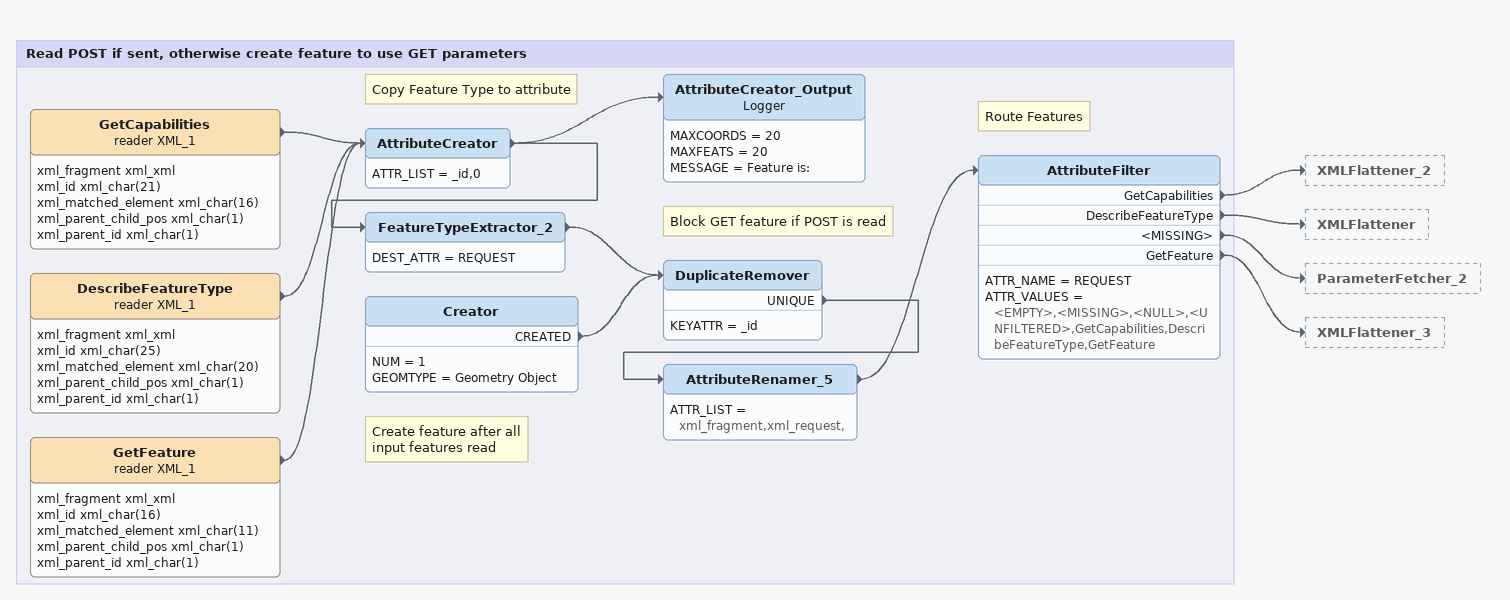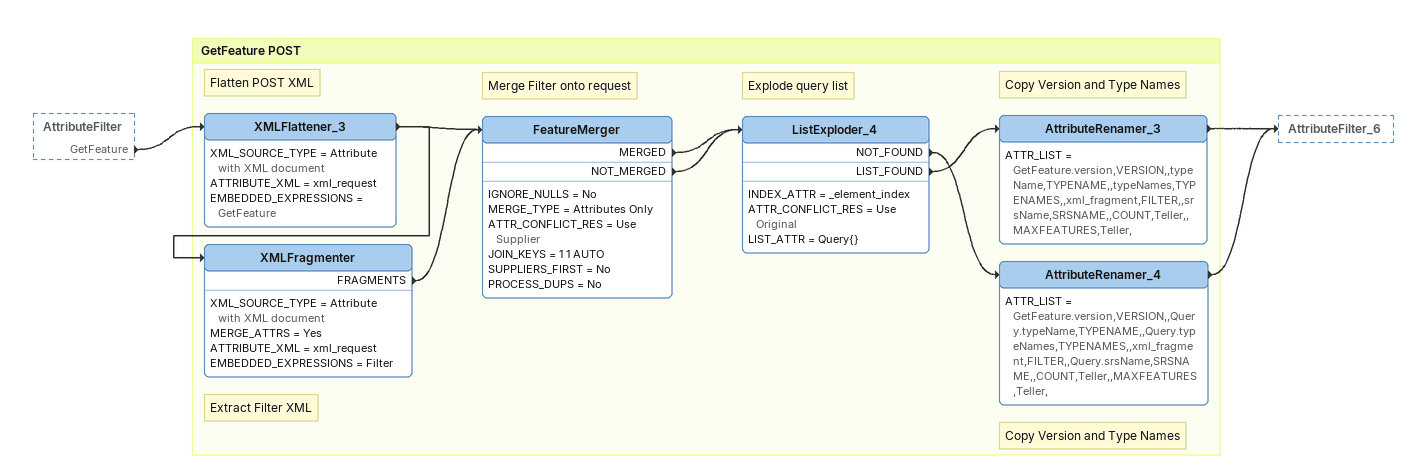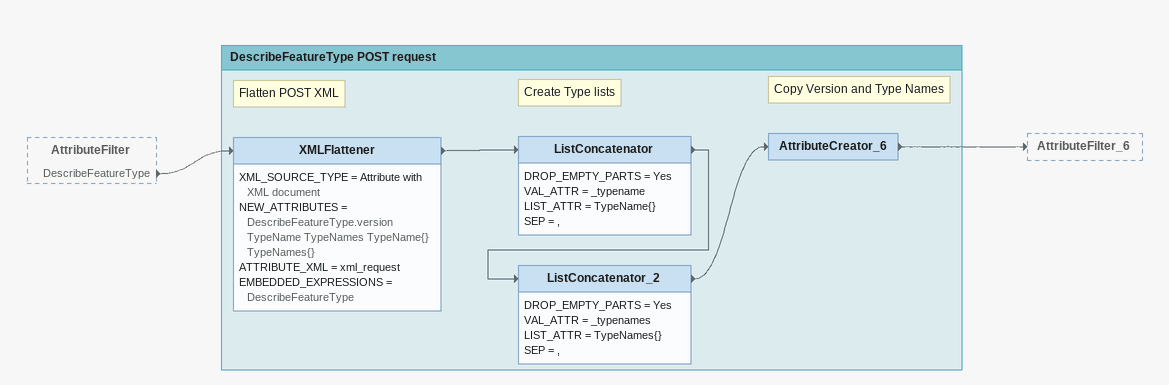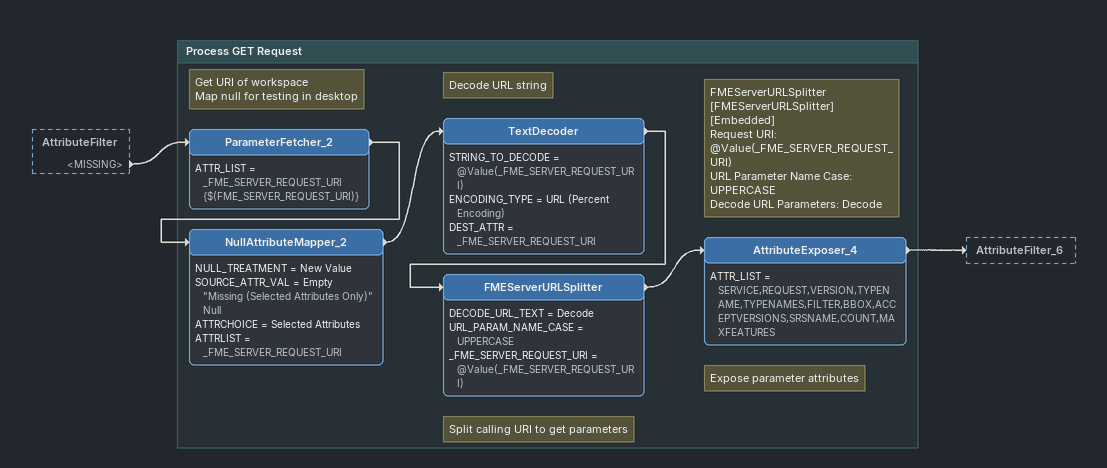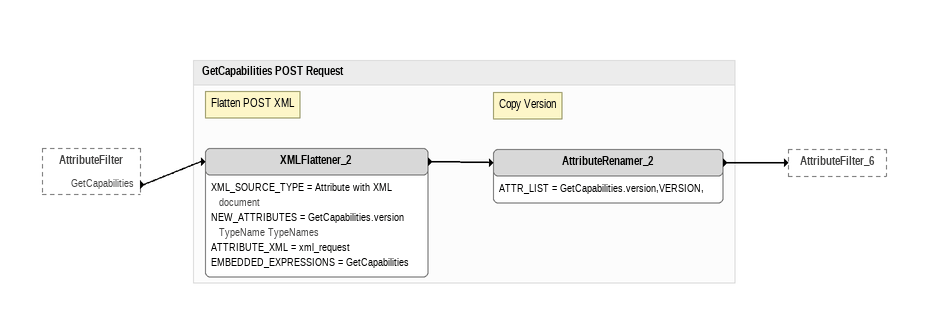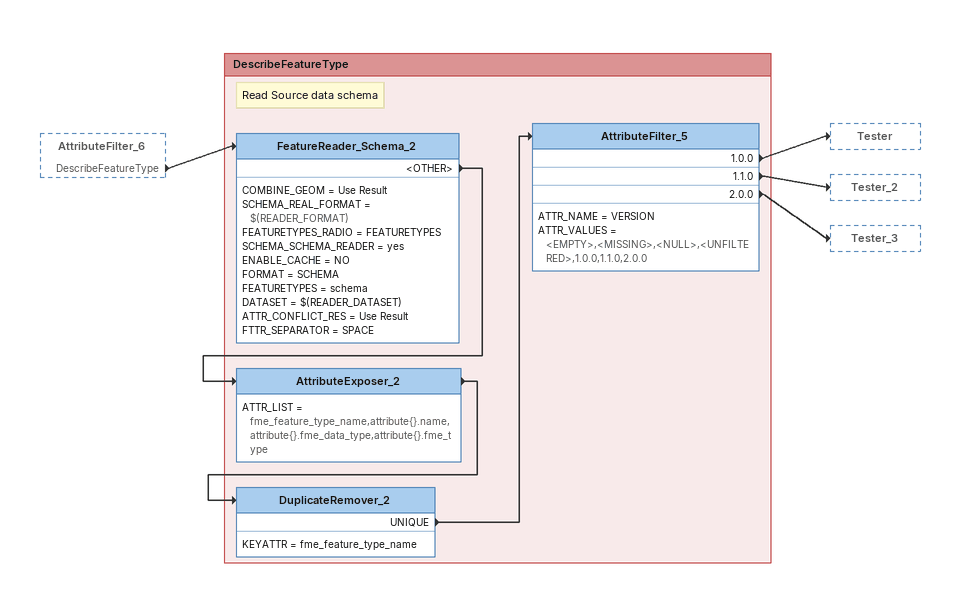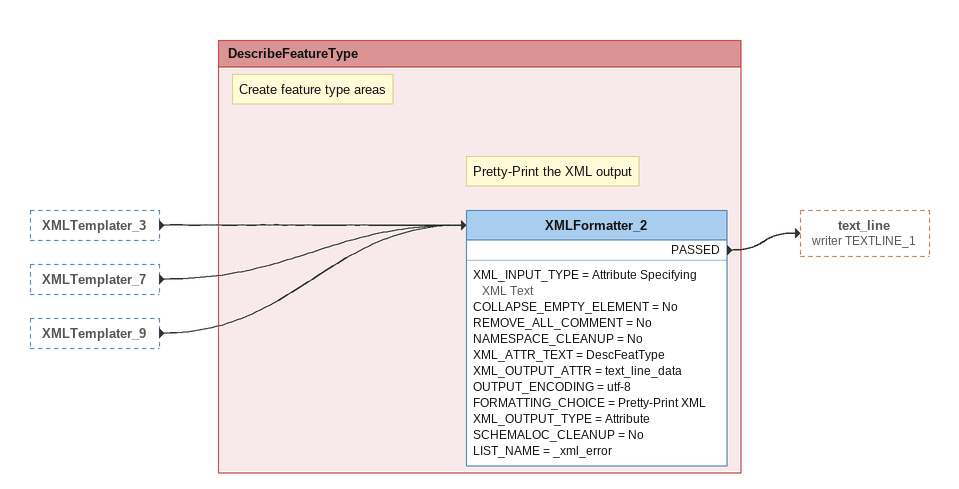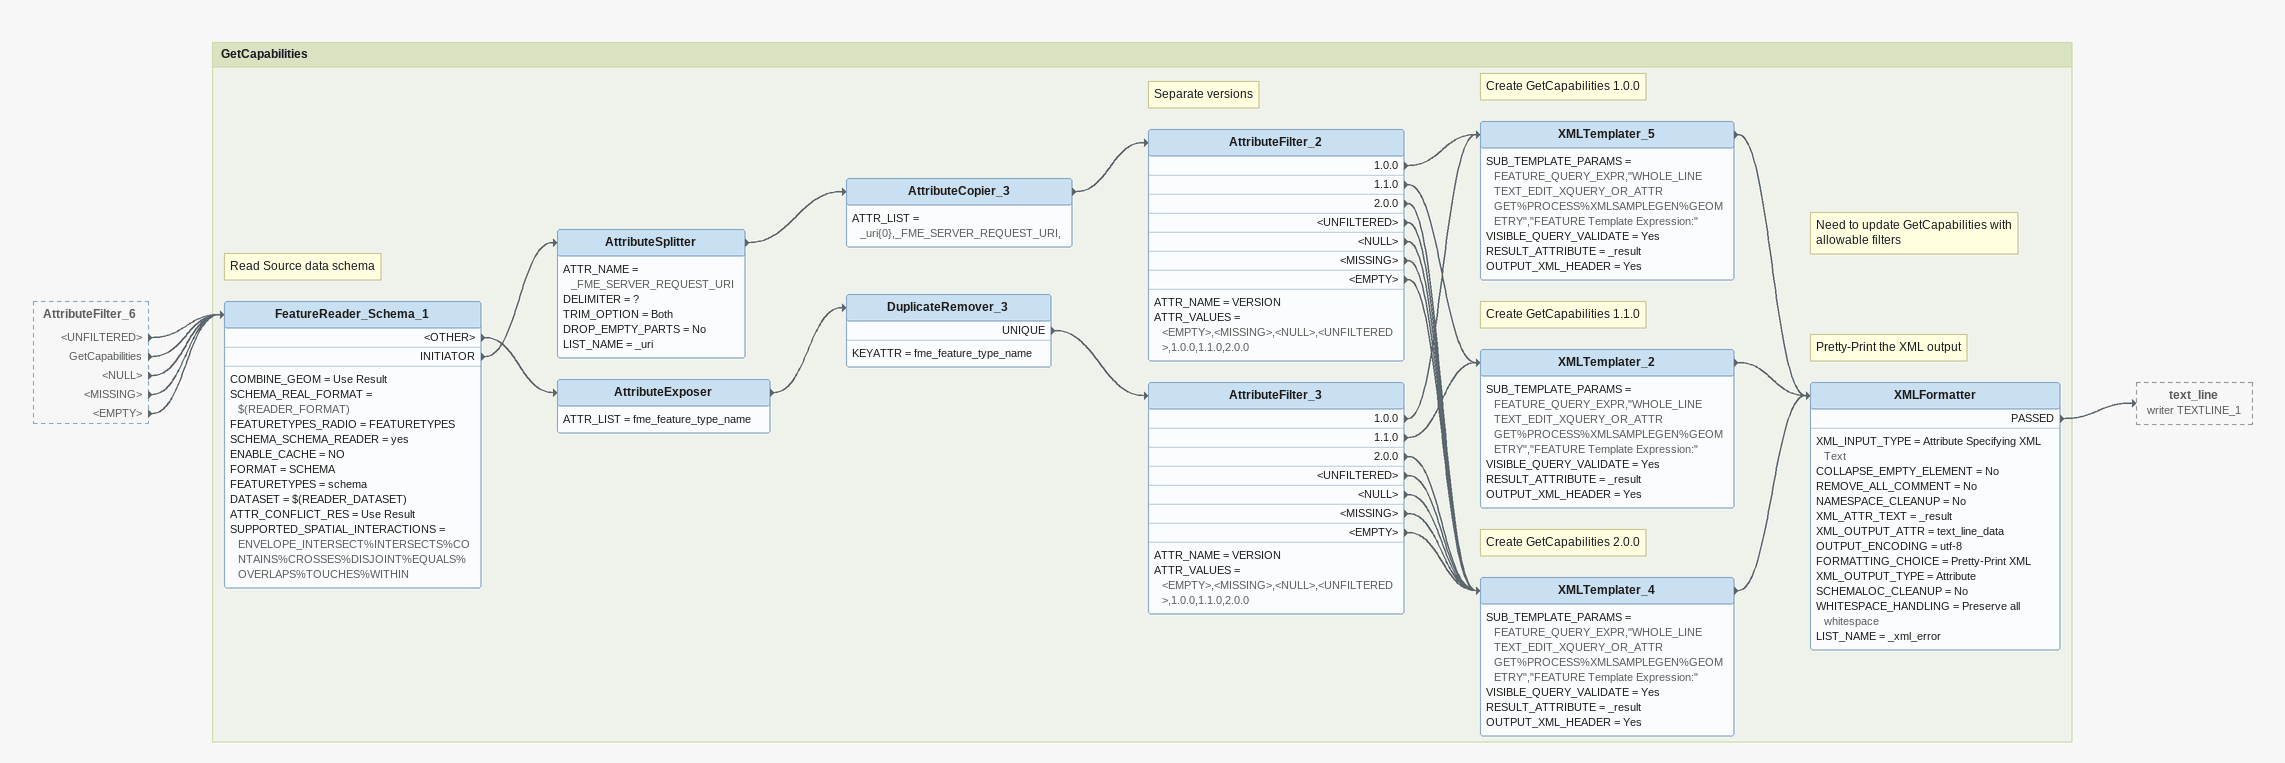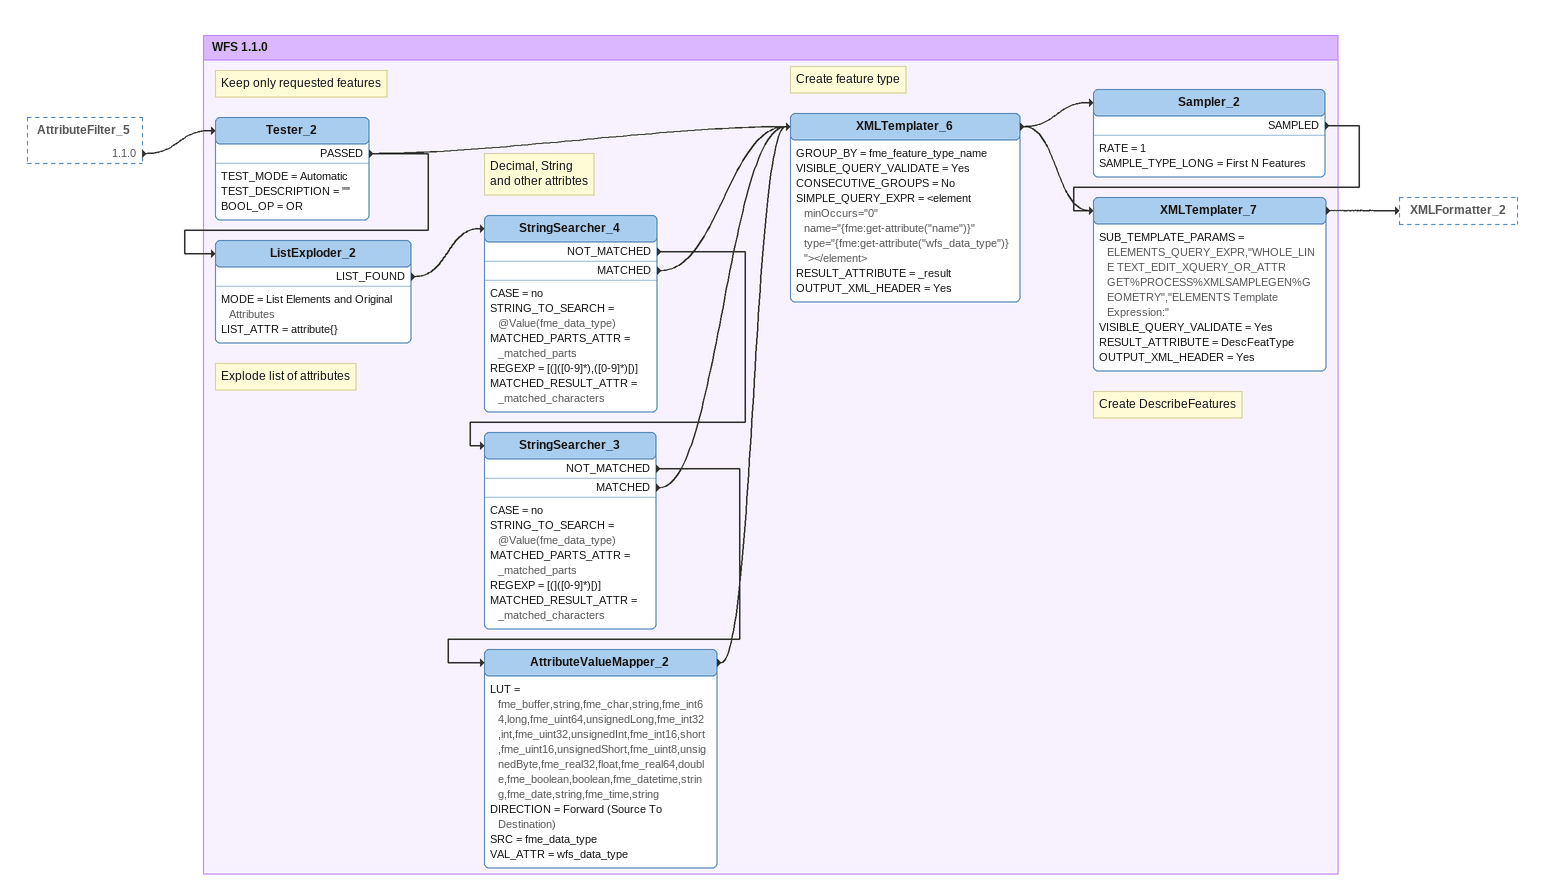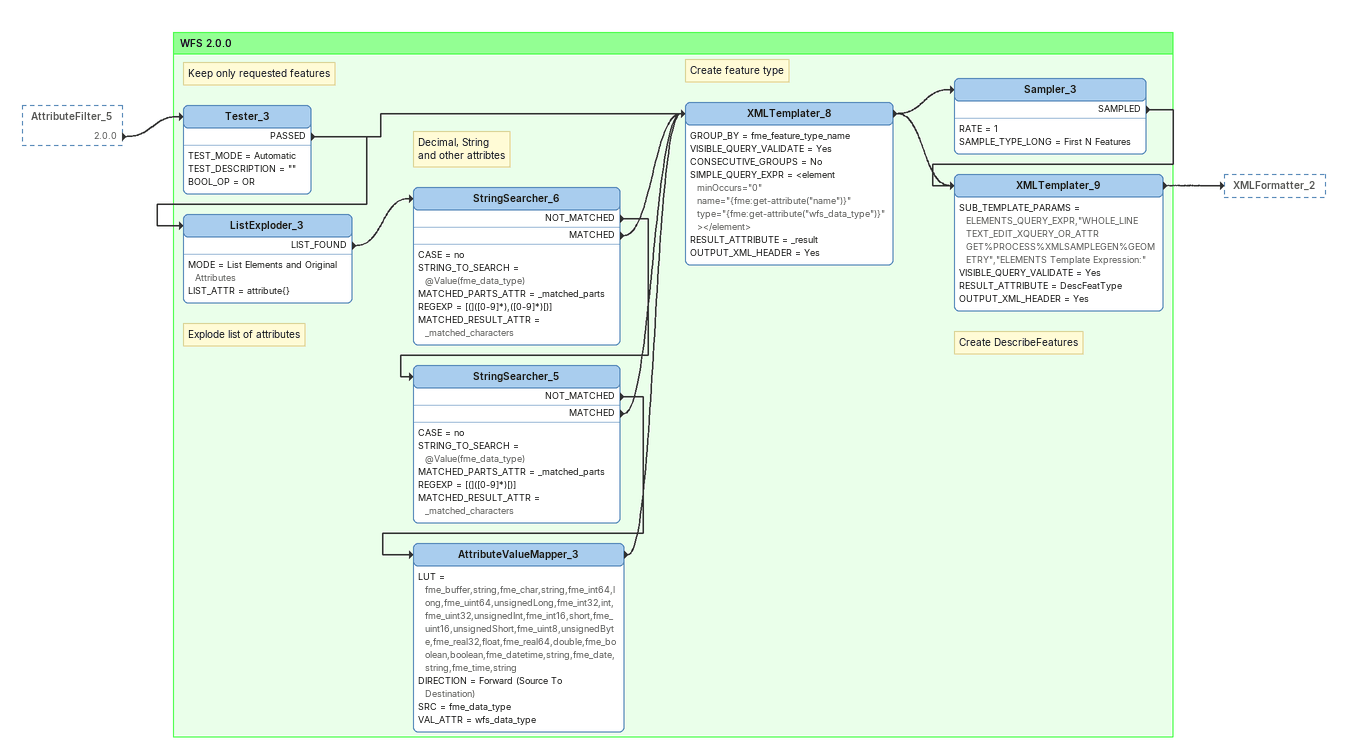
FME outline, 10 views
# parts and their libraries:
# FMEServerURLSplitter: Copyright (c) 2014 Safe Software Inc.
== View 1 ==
Bookmark: Read POST if sent, otherwise create feature to use GET parameters
GetCapabilities (reader XML_1)
    attributes: xml_fragment xml_xml, xml_id xml_char(21), xml_matched_element xml_char(16), xml_parent_child_pos xml_char(1), xml_parent_id xml_char(1)
    -> AttributeCreator
DescribeFeatureType (reader XML_1)
    attributes: xml_fragment xml_xml, xml_id xml_char(25), xml_matched_element xml_char(20), xml_parent_child_pos xml_char(1), xml_parent_id xml_char(1)
    -> AttributeCreator
GetFeature (reader XML_1)
    attributes: xml_fragment xml_xml, xml_id xml_char(16), xml_matched_element xml_char(11), xml_parent_child_pos xml_char(1), xml_parent_id xml_char(1)
    -> AttributeCreator
Note: Copy Feature Type to attribute
AttributeCreator
    ATTR_LIST = _id,0
    -> FeatureTypeExtractor_2
    -> AttributeCreator_Output
AttributeCreator_Output: Logger
    MAXCOORDS = 20
    MAXFEATS = 20
    MESSAGE = Feature is:
FeatureTypeExtractor_2
    DEST_ATTR = REQUEST
    -> DuplicateRemover
Note: Create feature after all / input features read
Creator
    NUM = 1
    GEOMTYPE = Geometry Object
    CREATED -> DuplicateRemover
Note: Block GET feature if POST is read
DuplicateRemover
    KEYATTR = _id
    UNIQUE -> AttributeRenamer_5
AttributeRenamer_5
    ATTR_LIST = xml_fragment,xml_request,
    -> AttributeFilter
Note: Route Features
AttributeFilter
    ATTR_NAME = REQUEST
    ATTR_VALUES = <EMPTY>,<MISSING>,<NULL>,<UNFILTERED>,GetCapabilities,DescribeFeatureType,GetFeature
    GetCapabilities -> XMLFlattener_2
    DescribeFeatureType -> XMLFlattener
    <MISSING> -> ParameterFetcher_2
    GetFeature -> XMLFlattener_3

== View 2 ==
AttributeFilter [outside]
    GetFeature -> XMLFlattener_3

Bookmark: GetFeature POST
Note: Flatten POST XML
XMLFlattener_3
    XML_SOURCE_TYPE = Attribute with XML document
    ATTRIBUTE_XML = xml_request
    EMBEDDED_EXPRESSIONS = GetFeature
    -> XMLFragmenter
    -> FeatureMerger
Note: Extract Filter XML
XMLFragmenter
    XML_SOURCE_TYPE = Attribute with XML document
    MERGE_ATTRS = Yes
    ATTRIBUTE_XML = xml_request
    EMBEDDED_EXPRESSIONS = Filter
    FRAGMENTS -> FeatureMerger
Note: Merge Filter onto request
FeatureMerger
    IGNORE_NULLS = No
    MERGE_TYPE = Attributes Only
    ATTR_CONFLICT_RES = Use Supplier
    JOIN_KEYS = 1 1 AUTO
    SUPPLIERS_FIRST = No
    PROCESS_DUPS = No
    MERGED -> ListExploder_4
    NOT_MERGED -> ListExploder_4
Note: Explode query list
ListExploder_4
    INDEX_ATTR = _element_index
    ATTR_CONFLICT_RES = Use Original
    LIST_ATTR = Query{}
    NOT_FOUND -> AttributeRenamer_4
    LIST_FOUND -> AttributeRenamer_3
Note: Copy Version and Type Names
AttributeRenamer_3
    ATTR_LIST = GetFeature.version,VERSION,,typeName,TYPENAME,,typeNames,TYPENAMES,,xml_fragment,FILTER,,srsName,SRSNAME,,COUNT,Teller,,MAXFEATURES,Teller,
    -> AttributeFilter_6
Note: Copy Version and Type Names
AttributeRenamer_4
    ATTR_LIST = GetFeature.version,VERSION,,Query.typeName,TYPENAME,,Query.typeNames,TYPENAMES,,xml_fragment,FILTER,,Query.srsName,SRSNAME,,COUNT,Teller,,MAXFEATURES,Teller,
    -> AttributeFilter_6

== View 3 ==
AttributeFilter [outside]
    DescribeFeatureType -> XMLFlattener

Bookmark: DescribeFeatureType POST request
Note: Flatten POST XML
XMLFlattener
    XML_SOURCE_TYPE = Attribute with XML document
    NEW_ATTRIBUTES = DescribeFeatureType.version TypeName TypeNames TypeName{} TypeNames{}
    ATTRIBUTE_XML = xml_request
    EMBEDDED_EXPRESSIONS = DescribeFeatureType
    -> ListConcatenator
Note: Create Type lists
ListConcatenator
    DROP_EMPTY_PARTS = Yes
    VAL_ATTR = _typename
    LIST_ATTR = TypeName{}
    SEP = ,
    -> ListConcatenator_2
ListConcatenator_2
    DROP_EMPTY_PARTS = Yes
    VAL_ATTR = _typenames
    LIST_ATTR = TypeNames{}
    SEP = ,
    -> AttributeCreator_6
Note: Copy Version and Type Names
AttributeCreator_6
    -> AttributeFilter_6

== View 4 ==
AttributeFilter [outside]
    <MISSING> -> ParameterFetcher_2

Bookmark: Process GET Request
Note: Get URI of workspace / Map null for testing in desktop
ParameterFetcher_2
    ATTR_LIST = _FME_SERVER_REQUEST_URI {$(FME_SERVER_REQUEST_URI)}
    -> NullAttributeMapper_2
NullAttributeMapper_2
    NULL_TREATMENT = New Value
    SOURCE_ATTR_VAL = Empty "Missing (Selected Attributes Only)" Null
    ATTRCHOICE = Selected Attributes
    ATTRLIST = _FME_SERVER_REQUEST_URI
    -> TextDecoder
Note: Decode URL string
TextDecoder
    STRING_TO_DECODE = @Value(_FME_SERVER_REQUEST_URI)
    ENCODING_TYPE = URL (Percent Encoding)
    DEST_ATTR = _FME_SERVER_REQUEST_URI
    -> FMEServerURLSplitter
Note: Split calling URI to get parameters
Note: FMEServerURLSplitter [FMEServerURLSplitter] / [Embedded] / Request URI: @Value(_FME_SERVER_REQUEST_URI) / URL Parameter Name Case: UPPERCASE / Decode URL Parameters: Decode
FMEServerURLSplitter
    DECODE_URL_TEXT = Decode
    URL_PARAM_NAME_CASE = UPPERCASE
    _FME_SERVER_REQUEST_URI = @Value(_FME_SERVER_REQUEST_URI)
    -> AttributeExposer_4
Note: Expose parameter attributes
AttributeExposer_4
    ATTR_LIST = SERVICE,REQUEST,VERSION,TYPENAME,TYPENAMES,FILTER,BBOX,ACCEPTVERSIONS,SRSNAME,COUNT,MAXFEATURES
    -> AttributeFilter_6

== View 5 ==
AttributeFilter [outside]
    GetCapabilities -> XMLFlattener_2

Bookmark: GetCapabilities POST Request
Note: Flatten POST XML
XMLFlattener_2
    XML_SOURCE_TYPE = Attribute with XML document
    NEW_ATTRIBUTES = GetCapabilities.version TypeName TypeNames
    ATTRIBUTE_XML = xml_request
    EMBEDDED_EXPRESSIONS = GetCapabilities
    -> AttributeRenamer_2
Note: Copy Version
AttributeRenamer_2
    ATTR_LIST = GetCapabilities.version,VERSION,
    -> AttributeFilter_6

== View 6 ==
AttributeFilter_6 [outside]
    DescribeFeatureType -> FeatureReader_Schema_2

Bookmark: DescribeFeatureType
Note: Read Source data schema
FeatureReader_Schema_2
    COMBINE_GEOM = Use Result
    SCHEMA_REAL_FORMAT = $(READER_FORMAT)
    FEATURETYPES_RADIO = FEATURETYPES
    SCHEMA_SCHEMA_READER = yes
    ENABLE_CACHE = NO
    FORMAT = SCHEMA
    FEATURETYPES = schema
    DATASET = $(READER_DATASET)
    ATTR_CONFLICT_RES = Use Result
    FTTR_SEPARATOR = SPACE
    <OTHER> -> AttributeExposer_2
AttributeExposer_2
    ATTR_LIST = fme_feature_type_name,attribute{}.name,attribute{}.fme_data_type,attribute{}.fme_type
    -> DuplicateRemover_2
DuplicateRemover_2
    KEYATTR = fme_feature_type_name
    UNIQUE -> AttributeFilter_5
AttributeFilter_5
    ATTR_NAME = VERSION
    ATTR_VALUES = <EMPTY>,<MISSING>,<NULL>,<UNFILTERED>,1.0.0,1.1.0,2.0.0
    1.0.0 -> Tester
    1.1.0 -> Tester_2
    2.0.0 -> Tester_3

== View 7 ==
XMLTemplater_3 [outside]
    -> XMLFormatter_2
XMLTemplater_7 [outside]
    -> XMLFormatter_2
XMLTemplater_9 [outside]
    -> XMLFormatter_2

Bookmark: DescribeFeatureType
Note: Create feature type areas
Note: Pretty-Print the XML output
XMLFormatter_2
    XML_INPUT_TYPE = Attribute Specifying XML Text
    COLLAPSE_EMPTY_ELEMENT = No
    REMOVE_ALL_COMMENT = No
    NAMESPACE_CLEANUP = No
    XML_ATTR_TEXT = DescFeatType
    XML_OUTPUT_ATTR = text_line_data
    OUTPUT_ENCODING = utf-8
    FORMATTING_CHOICE = Pretty-Print XML
    XML_OUTPUT_TYPE = Attribute
    SCHEMALOC_CLEANUP = No
    LIST_NAME = _xml_error
    PASSED -> text_line (writer TEXTLINE_1)

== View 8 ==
AttributeFilter_6 [outside]
    <UNFILTERED> -> FeatureReader_Schema_1
    GetCapabilities -> FeatureReader_Schema_1
    <NULL> -> FeatureReader_Schema_1
    <MISSING> -> FeatureReader_Schema_1
    <EMPTY> -> FeatureReader_Schema_1

Bookmark: GetCapabilities
Note: Read Source data schema
FeatureReader_Schema_1
    COMBINE_GEOM = Use Result
    SCHEMA_REAL_FORMAT = $(READER_FORMAT)
    FEATURETYPES_RADIO = FEATURETYPES
    SCHEMA_SCHEMA_READER = yes
    ENABLE_CACHE = NO
    FORMAT = SCHEMA
    FEATURETYPES = schema
    DATASET = $(READER_DATASET)
    ATTR_CONFLICT_RES = Use Result
    SUPPORTED_SPATIAL_INTERACTIONS = ENVELOPE_INTERSECT%INTERSECTS%CONTAINS%CROSSES%DISJOINT%EQUALS%OVERLAPS%TOUCHES%WITHIN
    <OTHER> -> AttributeExposer
    INITIATOR -> AttributeSplitter
AttributeSplitter
    ATTR_NAME = _FME_SERVER_REQUEST_URI
    DELIMITER = ?
    TRIM_OPTION = Both
    DROP_EMPTY_PARTS = No
    LIST_NAME = _uri
    -> AttributeCopier_3
AttributeCopier_3
    ATTR_LIST = _uri{0},_FME_SERVER_REQUEST_URI,
    -> AttributeFilter_2
Note: Separate versions
AttributeFilter_2
    ATTR_NAME = VERSION
    ATTR_VALUES = <EMPTY>,<MISSING>,<NULL>,<UNFILTERED>,1.0.0,1.1.0,2.0.0
    1.0.0 -> XMLTemplater_5
    1.1.0 -> XMLTemplater_2
    2.0.0 -> XMLTemplater_4
    <UNFILTERED> -> XMLTemplater_4
    <NULL> -> XMLTemplater_4
    <MISSING> -> XMLTemplater_4
    <EMPTY> -> XMLTemplater_4
AttributeExposer
    ATTR_LIST = fme_feature_type_name
    -> DuplicateRemover_3
DuplicateRemover_3
    KEYATTR = fme_feature_type_name
    UNIQUE -> AttributeFilter_3
AttributeFilter_3
    ATTR_NAME = VERSION
    ATTR_VALUES = <EMPTY>,<MISSING>,<NULL>,<UNFILTERED>,1.0.0,1.1.0,2.0.0
    1.0.0 -> XMLTemplater_5
    1.1.0 -> XMLTemplater_2
    2.0.0 -> XMLTemplater_4
    <UNFILTERED> -> XMLTemplater_4
    <NULL> -> XMLTemplater_4
    <MISSING> -> XMLTemplater_4
    <EMPTY> -> XMLTemplater_4
Note: Create GetCapabilities 1.0.0
XMLTemplater_5
    SUB_TEMPLATE_PARAMS = FEATURE_QUERY_EXPR,"WHOLE_LINE TEXT_EDIT_XQUERY_OR_ATTR GET%PROCESS%XMLSAMPLEGEN%GEOMETRY","FEATURE Template Expression:"
    VISIBLE_QUERY_VALIDATE = Yes
    RESULT_ATTRIBUTE = _result
    OUTPUT_XML_HEADER = Yes
    -> XMLFormatter
Note: Create GetCapabilities 1.1.0
Note: Need to update GetCapabilities with allowable filters
XMLTemplater_2
    SUB_TEMPLATE_PARAMS = FEATURE_QUERY_EXPR,"WHOLE_LINE TEXT_EDIT_XQUERY_OR_ATTR GET%PROCESS%XMLSAMPLEGEN%GEOMETRY","FEATURE Template Expression:"
    VISIBLE_QUERY_VALIDATE = Yes
    RESULT_ATTRIBUTE = _result
    OUTPUT_XML_HEADER = Yes
    -> XMLFormatter
Note: Create GetCapabilities 2.0.0
XMLTemplater_4
    SUB_TEMPLATE_PARAMS = FEATURE_QUERY_EXPR,"WHOLE_LINE TEXT_EDIT_XQUERY_OR_ATTR GET%PROCESS%XMLSAMPLEGEN%GEOMETRY","FEATURE Template Expression:"
    VISIBLE_QUERY_VALIDATE = Yes
    RESULT_ATTRIBUTE = _result
    OUTPUT_XML_HEADER = Yes
    -> XMLFormatter
Note: Pretty-Print the XML output
XMLFormatter
    XML_INPUT_TYPE = Attribute Specifying XML Text
    COLLAPSE_EMPTY_ELEMENT = No
    REMOVE_ALL_COMMENT = No
    NAMESPACE_CLEANUP = No
    XML_ATTR_TEXT = _result
    XML_OUTPUT_ATTR = text_line_data
    OUTPUT_ENCODING = utf-8
    FORMATTING_CHOICE = Pretty-Print XML
    XML_OUTPUT_TYPE = Attribute
    SCHEMALOC_CLEANUP = No
    WHITESPACE_HANDLING = Preserve all whitespace
    LIST_NAME = _xml_error
    PASSED -> text_line (writer TEXTLINE_1)

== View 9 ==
AttributeFilter_5 [outside]
    1.1.0 -> Tester_2

Bookmark: WFS 1.1.0
Note: Keep only requested features
Tester_2
    TEST_MODE = Automatic
    TEST_DESCRIPTION = ""
    BOOL_OP = OR
    PASSED -> ListExploder_2
    PASSED -> XMLTemplater_6
Note: Explode list of attributes
ListExploder_2
    MODE = List Elements and Original Attributes
    LIST_ATTR = attribute{}
    LIST_FOUND -> StringSearcher_4
Note: Decimal, String / and other attribtes
StringSearcher_4
    CASE = no
    STRING_TO_SEARCH = @Value(fme_data_type)
    MATCHED_PARTS_ATTR = _matched_parts
    REGEXP = [(]([0-9]*),([0-9]*)[)]
    MATCHED_RESULT_ATTR = _matched_characters
    NOT_MATCHED -> StringSearcher_3
    MATCHED -> XMLTemplater_6
StringSearcher_3
    CASE = no
    STRING_TO_SEARCH = @Value(fme_data_type)
    MATCHED_PARTS_ATTR = _matched_parts
    REGEXP = [(]([0-9]*)[)]
    MATCHED_RESULT_ATTR = _matched_characters
    NOT_MATCHED -> AttributeValueMapper_2
    MATCHED -> XMLTemplater_6
AttributeValueMapper_2
    LUT = fme_buffer,string,fme_char,string,fme_int64,long,fme_uint64,unsignedLong,fme_int32,int,fme_uint32,unsignedInt,fme_int16,short,fme_uint16,unsignedShort,fme_uint8,unsignedByte,fme_real32,float,fme_real64,double,fme_boolean,boolean,fme_datetime,string,fme_date,string,fme_time,string
    DIRECTION = Forward (Source To Destination)
    SRC = fme_data_type
    VAL_ATTR = wfs_data_type
    -> XMLTemplater_6
Note: Create feature type
XMLTemplater_6
    GROUP_BY = fme_feature_type_name
    VISIBLE_QUERY_VALIDATE = Yes
    CONSECUTIVE_GROUPS = No
    SIMPLE_QUERY_EXPR = <element minOccurs="0" name="{fme:get-attribute("name")}" type="{fme:get-attribute("wfs_data_type")}"></element>
    RESULT_ATTRIBUTE = _result
    OUTPUT_XML_HEADER = Yes
    -> XMLTemplater_7
    -> Sampler_2
Sampler_2
    RATE = 1
    SAMPLE_TYPE_LONG = First N Features
    SAMPLED -> XMLTemplater_7
Note: Create DescribeFeatures
XMLTemplater_7
    SUB_TEMPLATE_PARAMS = ELEMENTS_QUERY_EXPR,"WHOLE_LINE TEXT_EDIT_XQUERY_OR_ATTR GET%PROCESS%XMLSAMPLEGEN%GEOMETRY","ELEMENTS Template Expression:"
    VISIBLE_QUERY_VALIDATE = Yes
    RESULT_ATTRIBUTE = DescFeatType
    OUTPUT_XML_HEADER = Yes
    -> XMLFormatter_2

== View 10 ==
AttributeFilter_5 [outside]
    2.0.0 -> Tester_3

Bookmark: WFS 2.0.0
Note: Keep only requested features
Tester_3
    TEST_MODE = Automatic
    TEST_DESCRIPTION = ""
    BOOL_OP = OR
    PASSED -> ListExploder_3
    PASSED -> XMLTemplater_8
Note: Explode list of attributes
ListExploder_3
    MODE = List Elements and Original Attributes
    LIST_ATTR = attribute{}
    LIST_FOUND -> StringSearcher_6
Note: Decimal, String / and other attribtes
StringSearcher_6
    CASE = no
    STRING_TO_SEARCH = @Value(fme_data_type)
    MATCHED_PARTS_ATTR = _matched_parts
    REGEXP = [(]([0-9]*),([0-9]*)[)]
    MATCHED_RESULT_ATTR = _matched_characters
    NOT_MATCHED -> StringSearcher_5
    MATCHED -> XMLTemplater_8
StringSearcher_5
    CASE = no
    STRING_TO_SEARCH = @Value(fme_data_type)
    MATCHED_PARTS_ATTR = _matched_parts
    REGEXP = [(]([0-9]*)[)]
    MATCHED_RESULT_ATTR = _matched_characters
    NOT_MATCHED -> AttributeValueMapper_3
    MATCHED -> XMLTemplater_8
AttributeValueMapper_3
    LUT = fme_buffer,string,fme_char,string,fme_int64,long,fme_uint64,unsignedLong,fme_int32,int,fme_uint32,unsignedInt,fme_int16,short,fme_uint16,unsignedShort,fme_uint8,unsignedByte,fme_real32,float,fme_real64,double,fme_boolean,boolean,fme_datetime,string,fme_date,string,fme_time,string
    DIRECTION = Forward (Source To Destination)
    SRC = fme_data_type
    VAL_ATTR = wfs_data_type
    -> XMLTemplater_8
Note: Create feature type
XMLTemplater_8
    GROUP_BY = fme_feature_type_name
    VISIBLE_QUERY_VALIDATE = Yes
    CONSECUTIVE_GROUPS = No
    SIMPLE_QUERY_EXPR = <element minOccurs="0" name="{fme:get-attribute("name")}" type="{fme:get-attribute("wfs_data_type")}"></element>
    RESULT_ATTRIBUTE = _result
    OUTPUT_XML_HEADER = Yes
    -> XMLTemplater_9
    -> Sampler_3
Sampler_3
    RATE = 1
    SAMPLE_TYPE_LONG = First N Features
    SAMPLED -> XMLTemplater_9
Note: Create DescribeFeatures
XMLTemplater_9
    SUB_TEMPLATE_PARAMS = ELEMENTS_QUERY_EXPR,"WHOLE_LINE TEXT_EDIT_XQUERY_OR_ATTR GET%PROCESS%XMLSAMPLEGEN%GEOMETRY","ELEMENTS Template Expression:"
    VISIBLE_QUERY_VALIDATE = Yes
    RESULT_ATTRIBUTE = DescFeatType
    OUTPUT_XML_HEADER = Yes
    -> XMLFormatter_2
